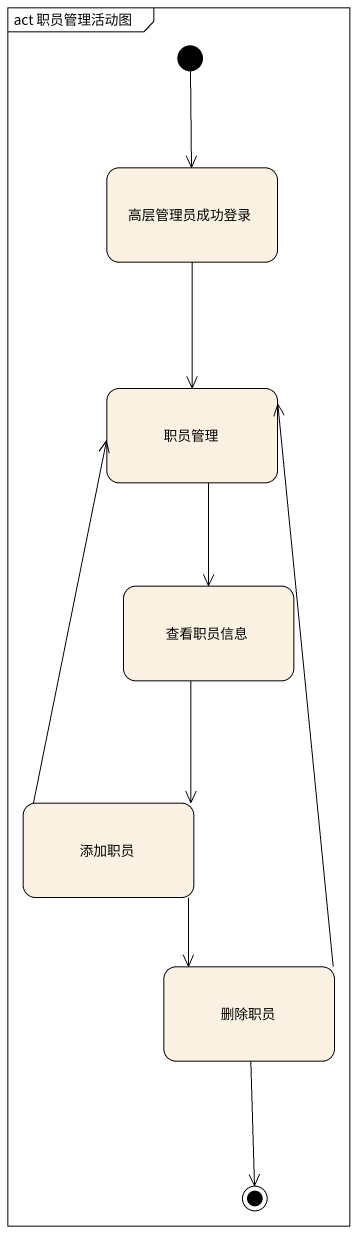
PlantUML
@startuml
mainframe act 职员管理活动图
hide empty description
state 高层管理员成功登录
state 职员管理
state 查看职员信息
state 添加职员
state 删除职员
[*] --> 高层管理员成功登录
高层管理员成功登录 --> 职员管理
职员管理 --> 查看职员信息
查看职员信息 --> 添加职员
添加职员 -up-> 职员管理
添加职员 --> 删除职员
删除职员 -up-> 职员管理
删除职员 --> [*]
@enduml
